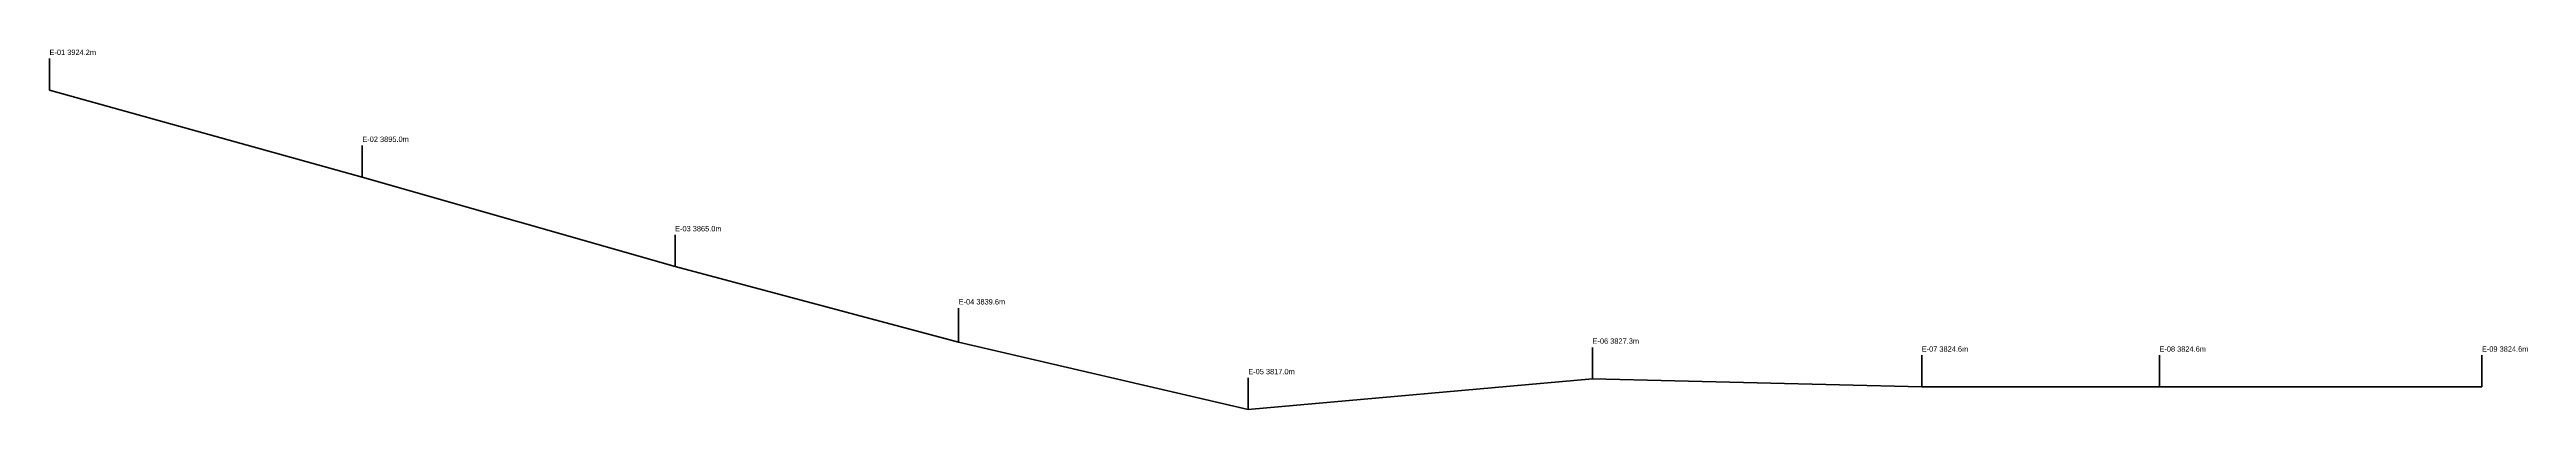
# Model space of a CAD drawing. Header units: metres. Extents: x 0 to 832, y 3817 to 3938.
import ezdxf

# ---------------------------------------------------------------- set-up
doc = ezdxf.new("R2010")
doc.units = ezdxf.units.M
for name, color, linetype in [('PL_POSTES_CAC', 4, 'Continuous'), ('PL_TERRENO_NATURAL', 2, 'Continuous'), ('PL_TEXTOS_Y_COTAS', 7, 'Continuous')]:
    doc.layers.add(name, color=color, linetype=linetype)

msp = doc.modelspace()

# ---------------------------------------------------------------- linework, layer by layer
at = {"layer": 'PL_POSTES_CAC', "lineweight": 40}
for p, q in [((0, 3924.17), (0, 3934.77)), ((105, 3895), (105, 3905.6)), ((210, 3865), (210, 3875.6)), ((305.21, 3839.56), (305.21, 3851.06)), ((518.02, 3827.27), (518.02, 3837.87)), ((628.53, 3824.61), (628.53, 3835.21)), ((708.34, 3824.61), (708.34, 3835.21)), ((816.6, 3824.61), (816.6, 3835.21)), ((402.43, 3817.04), (402.43, 3827.64))]:
    msp.add_line(p, q, dxfattribs=at)
at = {"layer": 'PL_TERRENO_NATURAL', "lineweight": 35}
msp.add_lwpolyline([(0, 3924.17), (105, 3895), (210, 3865), (305.21, 3839.56), (402.43, 3817.04), (518.02, 3827.27), (628.53, 3824.61), (708.34, 3824.61), (816.6, 3824.61)], dxfattribs=at)

# ---------------------------------------------------------------- texts
at = {"layer": 'PL_TEXTOS_Y_COTAS'}
for s, p in [('E-01 3924.2m', (0, 3935.97)), ('E-02 3895.0m', (105, 3906.8)), ('E-03 3865.0m', (210, 3876.8)), ('E-04 3839.6m', (305.21, 3852.26)), ('E-06 3827.3m', (518.02, 3839.07)), ('E-07 3824.6m', (628.53, 3836.41)), ('E-08 3824.6m', (708.34, 3836.41)), ('E-09 3824.6m', (816.6, 3836.41)), ('E-05 3817.0m', (402.43, 3828.84))]:
    msp.add_text(s, height=1.8, dxfattribs=at).set_placement(p)

doc.saveas('drawing.dxf')
